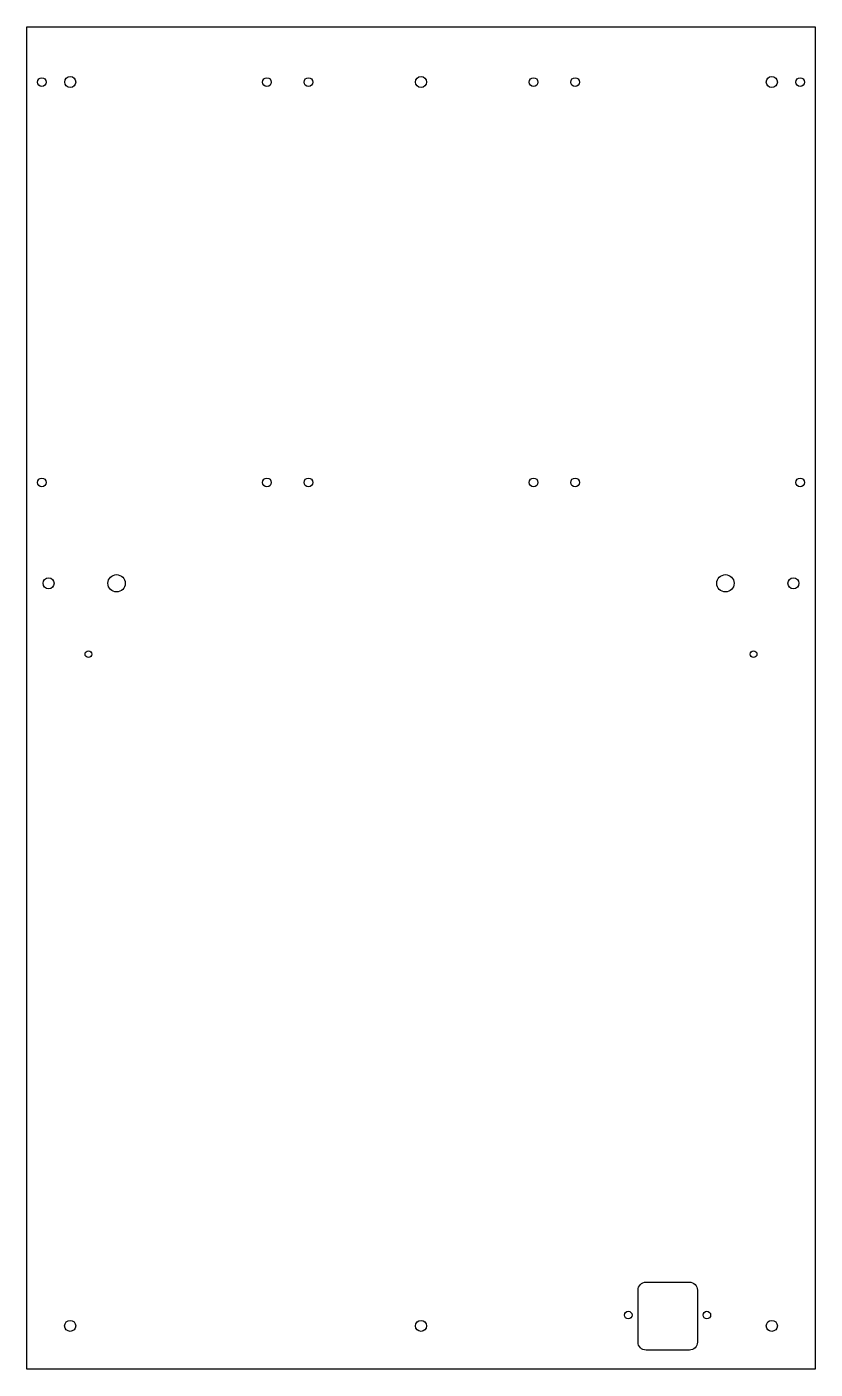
# Model space of a CAD drawing. Header units: millimetres. Extents: x -182 to 182, y -317 to 303.
import ezdxf

# ---------------------------------------------------------------- set-up
doc = ezdxf.new("R2010")
doc.units = ezdxf.units.MM
doc.layers.get('0').update_dxf_attribs({"linetype": 'CONTINUOUS'})

msp = doc.modelspace()

# ---------------------------------------------------------------- linework, layer by layer
msp.add_lwpolyline([(181.99, -316.9), (-182, -316.9), (-182, 303.4), (181.99, 303.4)], close=True)
msp.add_lwpolyline([(127.61, -280.4), (127.61, -304.4, -0.414214), (123.91, -308.1), (103.91, -308.1, -0.414214), (100.21, -304.4), (100.21, -280.4, -0.414214), (103.91, -276.7), (123.91, -276.7, -0.414214)], format="xyb", close=True)
for centre, radius in [((-175.12, 277.9), 2), ((-161.98, 277.9), 2.55), ((-71.12, 277.9), 2), ((-52, 277.9), 2), ((0, 277.9), 2.55), ((52, 277.9), 2), ((71.12, 277.9), 2), ((161.99, 277.9), 2.55), ((175.12, 277.9), 2), ((-175.12, 92.9), 2), ((-71.12, 92.9), 2), ((-52, 92.9), 2), ((52, 92.9), 2), ((71.12, 92.9), 2), ((175.12, 92.9), 2), ((-140.58, 46.25), 4), ((140.57, 46.25), 4), ((-172, 46.25), 2.55), ((171.99, 46.25), 2.55), ((-153.58, 13.5), 1.55), ((153.57, 13.5), 1.55), ((95.69, -291.9), 1.75), ((131.99, -291.9), 1.75), ((-162, -296.9), 2.55), ((0.02, -296.9), 2.55), ((161.99, -296.9), 2.55)]:
    msp.add_circle(centre, radius)

doc.saveas('drawing.dxf')
